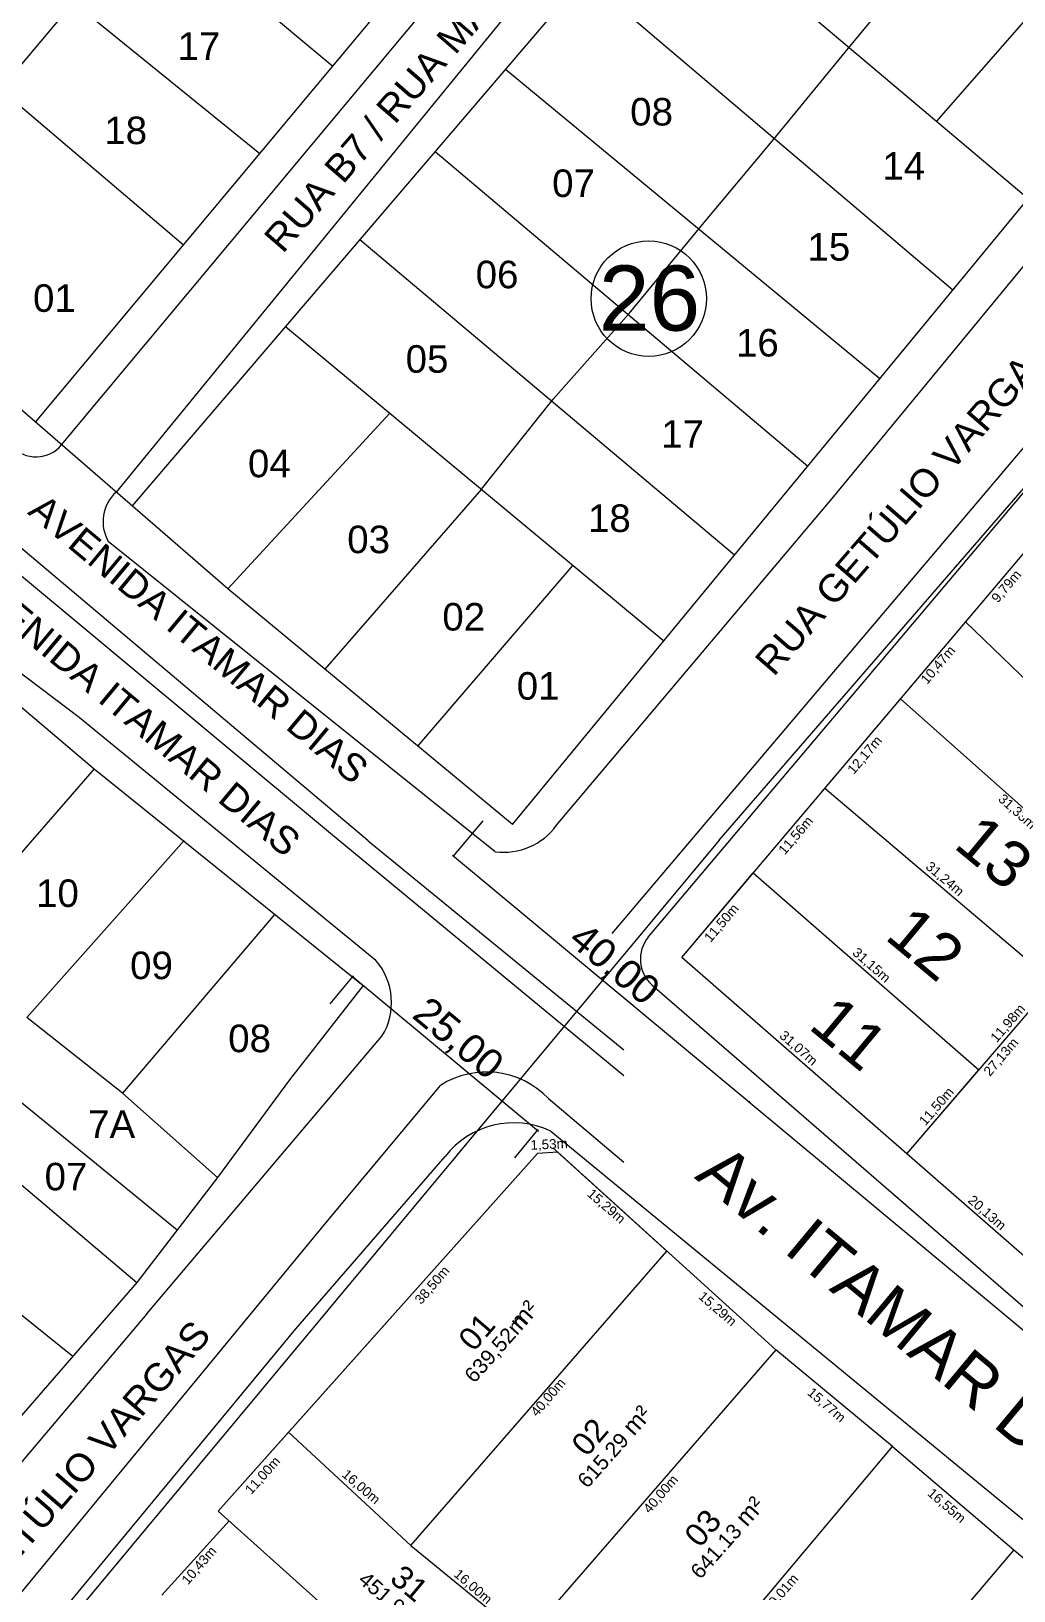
# Model space of a CAD drawing. Header units: metres. Extents: x 3808 to 8215, y 2374 to 6187.
# Drawn here: x 5848.6 to 5950.8, y 5188.6 to 5350.8 of the extents above; entities that cross this region are included whole.
import ezdxf
from ezdxf.enums import TextEntityAlignment as Align

# ---------------------------------------------------------------- set-up
doc = ezdxf.new("R2010")
doc.units = ezdxf.units.M
doc.linetypes.add('CENTER', pattern=[2, 1.25, -0.25, 0.25, -0.25])
for name, color, linetype in [('0 - Cotas', 7, 'Continuous'), ('0 - Divisão rela', 7, 'CENTER'), ('0 - Meio Fio', 32, 'Continuous'), ('0 - MEIO FIO 2', 251, 'Continuous'), ('0 - Numero de Lotes', 6, 'Continuous'), ('0 - Área Dos Lotes', 1, 'Continuous'), ('divisórias', 7, 'Continuous'), ('vista', 7, 'Continuous')]:
    doc.layers.add(name, color=color, linetype=linetype)
for name, color, linetype, lineweight in [('0 - DIVISÃO DOS TERRENOS', 7, 'Continuous', 5), ('0 - LINHAS DE QUADRA E LOTES', 7, 'Continuous', 5), ('REGIAO_POLILINHAS', 7, 'Continuous', 0)]:
    doc.layers.add(name, color=color, linetype=linetype, lineweight=lineweight)
doc.styles.add('Arial', font='arial.ttf')
doc.styles.add('pedro', font='arial.ttf', dxfattribs={"height": 3})
doc.dimstyles.new('Copy(2) of ISO-25', dxfattribs={"dimtxt": 1, "dimasz": 2.5, "dimexe": 1.25, "dimexo": 0.625, "dimgap": 0.2, "dimtad": 1, "dimtoh": 1, "dimlfac": 1, "dimzin": 1, "dimtxsty": 'Arial', "dimblk": 'NONE', "dimcen": 0, "dimse1": 1, "dimse2": 1, "dimsd1": 1, "dimsd2": 1, "dimclrt": 256, "dimaunit": 1, "dimadec": 3, "dimazin": 0, "dimtfac": 1, "dimtmove": 0, "dimatfit": 3, "dimldrblk": 'NONE', "dimfxl": 1, "dimtolj": 1, "dimtzin": 0, "dimarcsym": 0})

# ---------------------------------------------------------------- blocks, each defined once
blk = doc.blocks.new('*D9187')
at = {"layer": 'Defpoints', "color": 0, "transparency": 16777216}
for p in [(5957.32, 5254.58), (5958.65, 5253.44), (5939.65, 5234)]:
    blk.add_point(p, dxfattribs=at)
at = {"layer": '0 - Cotas', "lineweight": 5, "transparency": 16777216, "insert": (5949.5, 5244.03), "char_height": 1, "attachment_point": 5, "rotation": 49.3384, "style": 'Arial'}
blk.add_mtext('\\A1;27,13m', dxfattribs=at)
blk = doc.blocks.new('_None')
blk = doc.blocks.new('*D9188')
at = {"layer": 'Defpoints', "color": 0, "transparency": 16777216}
for p in [(5939.65, 5234), (5954.81, 5220.77), (5954.81, 5220.77)]:
    blk.add_point(p, dxfattribs=at)
at = {"layer": '0 - Cotas', "lineweight": 5, "transparency": 16777216, "insert": (5947.94, 5227.82), "char_height": 1, "attachment_point": 5, "rotation": 318.884, "style": 'Arial'}
blk.add_mtext('\\A1;20,13m', dxfattribs=at)
blk = doc.blocks.new('*D9195')
at = {"layer": 'Defpoints', "color": 0, "transparency": 16777216}
for p in [(5916.24, 5254.43), (5916.24, 5254.43), (5939.65, 5234)]:
    blk.add_point(p, dxfattribs=at)
at = {"layer": '0 - Cotas', "lineweight": 5, "transparency": 16777216, "insert": (5928.34, 5244.94), "char_height": 1, "attachment_point": 5, "rotation": 318.884, "style": 'Arial'}
blk.add_mtext('\\A1;31,07m', dxfattribs=at)
blk = doc.blocks.new('*D9196')
at = {"layer": 'Defpoints', "color": 0, "transparency": 16777216}
for p in [(5923.67, 5263.21), (5947.14, 5242.73), (5947.14, 5242.73)]:
    blk.add_point(p, dxfattribs=at)
at = {"layer": '0 - Cotas', "lineweight": 5, "transparency": 16777216, "insert": (5935.93, 5253.57), "char_height": 1, "attachment_point": 5, "rotation": 318.8859, "style": 'Arial'}
blk.add_mtext('\\A1;31,15m', dxfattribs=at)
blk = doc.blocks.new('*D9197')
at = {"layer": 'Defpoints', "color": 0, "transparency": 16777216}
for p in [(5931.14, 5272.04), (5954.94, 5251.81), (5954.94, 5251.81)]:
    blk.add_point(p, dxfattribs=at)
at = {"layer": '0 - Cotas', "lineweight": 5, "transparency": 16777216, "insert": (5943.56, 5262.54), "char_height": 1, "attachment_point": 5, "rotation": 319.6489, "style": 'Arial'}
blk.add_mtext('\\A1;31,24m', dxfattribs=at)
blk = doc.blocks.new('*D9198')
at = {"layer": 'Defpoints', "color": 0, "transparency": 16777216}
for p in [(5923.67, 5263.21), (5924.98, 5262.1), (5916.24, 5254.43)]:
    blk.add_point(p, dxfattribs=at)
at = {"layer": '0 - Cotas', "lineweight": 5, "transparency": 16777216, "insert": (5920.43, 5257.96), "char_height": 1, "attachment_point": 5, "rotation": 49.7658, "style": 'Arial'}
blk.add_mtext('\\A1;11,50m', dxfattribs=at)
blk = doc.blocks.new('*D9199')
at = {"layer": 'Defpoints', "color": 0, "transparency": 16777216}
for p in [(5947.14, 5242.73), (5947.14, 5242.73), (5939.65, 5234)]:
    blk.add_point(p, dxfattribs=at)
at = {"layer": '0 - Cotas', "lineweight": 5, "transparency": 16777216, "insert": (5942.79, 5238.89), "char_height": 1, "attachment_point": 5, "rotation": 49.3384, "style": 'Arial'}
blk.add_mtext('\\A1;11,50m', dxfattribs=at)
blk = doc.blocks.new('*D9200')
at = {"layer": 'Defpoints', "color": 0, "transparency": 16777216}
for p in [(5954.94, 5251.81), (5954.94, 5251.81), (5947.14, 5242.73)]:
    blk.add_point(p, dxfattribs=at)
at = {"layer": '0 - Cotas', "lineweight": 5, "transparency": 16777216, "insert": (5950.21, 5247.54), "char_height": 1, "attachment_point": 5, "rotation": 49.3384, "style": 'Arial'}
blk.add_mtext('\\A1;11,98m', dxfattribs=at)
blk = doc.blocks.new('*D9201')
at = {"layer": 'Defpoints', "color": 0, "transparency": 16777216}
for p in [(5931.14, 5272.04), (5932.45, 5270.92), (5923.67, 5263.21)]:
    blk.add_point(p, dxfattribs=at)
at = {"layer": '0 - Cotas', "lineweight": 5, "transparency": 16777216, "insert": (5928.15, 5267.07), "char_height": 1, "attachment_point": 5, "rotation": 49.7658, "style": 'Arial'}
blk.add_mtext('\\A1;11,56m', dxfattribs=at)
blk = doc.blocks.new('*D9202')
at = {"layer": 'Defpoints', "color": 0, "transparency": 16777216}
for p in [(5939, 5281.33), (5940.37, 5280.16), (5931.14, 5272.04)]:
    blk.add_point(p, dxfattribs=at)
at = {"layer": '0 - Cotas', "lineweight": 5, "transparency": 16777216, "insert": (5935.32, 5275.43), "char_height": 1, "attachment_point": 5, "rotation": 49.7658, "style": 'Arial'}
blk.add_mtext('\\A1;12,17m', dxfattribs=at)
blk = doc.blocks.new('*D9203')
at = {"layer": 'Defpoints', "color": 0, "transparency": 16777216}
for p in [(5945.76, 5289.32), (5946.96, 5288.3), (5939, 5281.33)]:
    blk.add_point(p, dxfattribs=at)
at = {"layer": '0 - Cotas', "lineweight": 5, "transparency": 16777216, "insert": (5942.95, 5284.8), "char_height": 1, "attachment_point": 5, "rotation": 49.7658, "style": 'Arial'}
blk.add_mtext('\\A1;10,47m', dxfattribs=at)
blk = doc.blocks.new('*D9205')
at = {"layer": 'Defpoints', "color": 0, "transparency": 16777216}
for p in [(5939, 5281.33), (5962.39, 5260.48), (5961.35, 5259.32)]:
    blk.add_point(p, dxfattribs=at)
at = {"layer": '0 - Cotas', "lineweight": 5, "transparency": 16777216, "insert": (5951.08, 5269.54), "char_height": 1, "attachment_point": 5, "rotation": 318.3012, "style": 'Arial'}
blk.add_mtext('\\A1;31,33m', dxfattribs=at)
blk = doc.blocks.new('*D9206')
at = {"layer": 'Defpoints', "color": 0, "transparency": 16777216}
for p in [(5945.76, 5289.32), (5968.38, 5267.46), (5967.13, 5266.16)]:
    blk.add_point(p, dxfattribs=at)
at = {"layer": '0 - Cotas', "lineweight": 5, "transparency": 16777216, "insert": (5956.06, 5277.97), "char_height": 1, "attachment_point": 5, "rotation": 315.9739, "style": 'Arial'}
blk.add_mtext('\\A1;31,46m', dxfattribs=at)
blk = doc.blocks.new('*D9212')
at = {"layer": 'Defpoints', "color": 0, "transparency": 16777216}
for p in [(5945.76, 5289.32), (5966.26, 5269.51), (5966.26, 5269.51)]:
    blk.add_point(p, dxfattribs=at)
at = {"layer": '0 - Cotas', "lineweight": 5, "transparency": 16777216, "insert": (5956.85, 5279.72), "char_height": 1, "attachment_point": 5, "rotation": 315.9739, "style": 'Arial'}
blk.add_mtext('\\A1;28,51m', dxfattribs=at)
blk = doc.blocks.new('*D9218')
at = {"layer": 'Defpoints', "color": 0, "transparency": 16777216}
for p in [(5952.08, 5296.79), (5945.76, 5289.32), (5947.07, 5288.22)]:
    blk.add_point(p, dxfattribs=at)
at = {"layer": '0 - Cotas', "lineweight": 5, "transparency": 16777216, "insert": (5950.05, 5292.98), "char_height": 1, "attachment_point": 5, "rotation": 49.7658, "style": 'Arial'}
blk.add_mtext('\\A1;9,79m', dxfattribs=at)
blk = doc.blocks.new('*D11910')
at = {"layer": 'Defpoints', "color": 0, "transparency": 16777216}
for p in [(5875.36, 5205.06), (5876.74, 5203.82), (5868.03, 5196.86)]:
    blk.add_point(p, dxfattribs=at)
at = {"layer": '0 - Cotas', "lineweight": 5, "transparency": 16777216, "insert": (5872.71, 5200.51), "char_height": 1, "attachment_point": 5, "rotation": 48.2281, "style": 'Arial'}
blk.add_mtext('\\A1;11,00m', dxfattribs=at)

msp = doc.modelspace()

# ---------------------------------------------------------------- linework, layer by layer
at = {"color": 0, "linetype": 'ByBlock', "lineweight": 5}
for p, q in [((5892.556, 5264.991), (5892.415, 5264.978)), ((5882.109, 5252.436), (5881.968, 5252.423)), ((5923.163, 5239.394), (5923.304, 5239.407)), ((5923.304, 5239.407), (5923.163, 5239.394)), ((5901.186, 5236.433), (5901.327, 5236.446)), ((5901.327, 5236.446), (5901.186, 5236.433))]:
    msp.add_line(p, q, dxfattribs=at)
at = {"layer": '0 - Cotas', "lineweight": 5}
for p, q in [((5914.687, 5223.884), (5902.835, 5234.633)), ((5868.029, 5196.856), (5875.357, 5205.06)), ((5875.357, 5205.06), (5888.046, 5193.268))]:
    msp.add_line(p, q, dxfattribs=at)
at = {"layer": '0 - DIVISÃO DOS TERRENOS', "lineweight": 5}
for p, q in [((5916.241, 5254.433), (5983.419, 5333.832)), ((5968.382, 5267.458), (5945.761, 5289.323)), ((5938.996, 5281.328), (5977.603, 5246.933)), ((5931.136, 5272.038), (5954.943, 5251.812)), ((5939.646, 5234.004), (5968.382, 5267.458)), ((5916.241, 5254.433), (5923.669, 5263.213)), ((5923.669, 5263.213), (5947.14, 5242.728)), ((5954.81, 5220.769), (5916.241, 5254.433)), ((5939.646, 5234.004), (5947.14, 5242.728))]:
    msp.add_line(p, q, dxfattribs=at)
at = {"layer": '0 - Divisão rela', "linetype": 'Continuous', "lineweight": 5}
for p, q in [((5920.115, 5266.608), (5980.96, 5336.951)), ((5844.132, 5283.344), (5855.133, 5274.039)), ((5855.133, 5274.039), (5839.08, 5255.61)), ((5855.133, 5274.039), (5883.109, 5251.523)), ((5920.115, 5266.608), (5736.812, 5046.495)), ((5848.13, 5248.187), (5864.494, 5266.603)), ((5873.924, 5258.915), (5858.089, 5240.307)), ((5883.109, 5251.523), (5875.43, 5241.689)), ((5858.089, 5240.307), (5848.13, 5248.187)), ((5843.518, 5242.661), (5863.765, 5226.085)), ((5875.43, 5241.689), (5867.972, 5231.549)), ((5858.089, 5240.307), (5867.972, 5231.549)), ((5839.382, 5237.693), (5859.558, 5220.621)), ((5867.972, 5231.549), (5859.558, 5220.621)), ((5832.503, 5229.349), (5852.911, 5212.967)), ((5859.558, 5220.621), (5844.241, 5202.982))]:
    msp.add_line(p, q, dxfattribs=at)
at = {"layer": '0 - LINHAS DE QUADRA E LOTES', "lineweight": 5}
for p, q in [((5876.269, 5206.081), (5901.249, 5234.047)), ((5903.359, 5234.158), (5901.249, 5234.047)), ((5926.015, 5213.61), (5903.359, 5234.158)), ((5888.046, 5193.268), (5914.687, 5223.884)), ((5926.015, 5213.61), (5899.949, 5183.577)), ((5938.173, 5203.569), (5926.015, 5213.61)), ((5868.029, 5196.856), (5876.269, 5206.081)), ((5912.435, 5172.934), (5938.173, 5203.569)), ((5938.173, 5203.569), (5950.768, 5192.83)), ((5862.162, 5188.102), (5869.183, 5195.82)), ((5868.029, 5196.856), (5899.191, 5168.864)), ((5950.768, 5192.83), (5924.809, 5162.156)), ((5950.768, 5192.83), (5963.915, 5181.702))]:
    msp.add_line(p, q, dxfattribs=at)
at = {"layer": '0 - Meio Fio', "linetype": 'Continuous', "lineweight": 5}
for p, q in [((5877.932, 5339.132), (5918.907, 5388.248)), ((5924.376, 5384.758), (5857.415, 5302.83)), ((5759.837, 5367.085), (5879.712, 5267.357)), ((5931.881, 5302.165), (5968.685, 5346.817)), ((5851.747, 5307.744), (5877.932, 5339.132)), ((5976.757, 5336.948), (5908.952, 5256.932)), ((5883.634, 5266.549), (5803.936, 5333.711)), ((5903.216, 5268.173), (5931.881, 5302.165)), ((5896.846, 5265.425), (5856.599, 5297.681)), ((5853.578, 5279.378), (5846.885, 5284.438)), ((5884.44, 5254.113), (5853.578, 5279.378)), ((5879.712, 5267.357), (5910.21, 5242.151)), ((5883.634, 5266.549), (5910.21, 5244.806)), ((5860.622, 5217.368), (5885.064, 5246.229)), ((5879.257, 5226.85), (5891.138, 5241.116)), ((5902.367, 5239.773), (5910.21, 5233.134)), ((5833.238, 5171.025), (5879.257, 5226.85)), ((5860.622, 5217.368), (5815.756, 5164.392))]:
    msp.add_line(p, q, dxfattribs=at)
for centre, radius, start, end in [((5849.087, 5309.911), 3.432, 221.96798, 320.82795), ((5860.215, 5299.746), 4.165, 132.24327, 209.7337), ((5897.746, 5272.095), 6.73, 262.31321, 324.3617), ((5879.323, 5249.741), 6.73, 328.54196, 40.51085), ((5895.929, 5233.566), 8.942, 43.95196, 122.40175)]:
    msp.add_arc(centre, radius, start, end, dxfattribs=at)
at = {"layer": '0 - MEIO FIO 2', "lineweight": 5}
for p, q in [((5912.734, 5256.548), (5951.904, 5302.908)), ((5913.116, 5251.574), (5951.739, 5218.111)), ((5902.611, 5236.362), (5964.202, 5185.71)), ((5876.109, 5215.819), (5891.623, 5233.708)), ((5809.513, 5135.251), (5876.109, 5215.819))]:
    msp.add_line(p, q, dxfattribs=at)
for centre, radius, start, end in [((5915.627, 5254.269), 3.683, 141.76981, 227.02338), ((5898.759, 5228.236), 8.993, 64.63866, 142.51983)]:
    msp.add_arc(centre, radius, start, end, dxfattribs=at)
at = {"layer": 'divisórias', "linetype": 'Continuous', "lineweight": 5}
for p, q in [((5830.129, 5326.486), (5899.395, 5409.124)), ((5849.029, 5310.1), (5917.623, 5392.25)), ((5929.162, 5383.388), (5875.035, 5320.054)), ((5914.001, 5365.648), (5952.275, 5333.353)), ((5933.53, 5348.951), (5948.702, 5367.183)), ((5860.826, 5363.109), (5879.938, 5347.118)), ((5958.448, 5359.393), (5942.75, 5341.39)), ((5906.098, 5356.401), (5944.438, 5323.841)), ((5852.974, 5353.741), (5872.355, 5338.035)), ((5898.643, 5268.254), (5966.906, 5351.114)), ((5925.8, 5339.518), (5933.53, 5348.951)), ((5897.907, 5346.817), (5936.851, 5314.632)), ((5864.403, 5328.512), (5845.396, 5344.7)), ((5869.027, 5292.763), (5811.734, 5342.435)), ((5890.58, 5338.244), (5929.346, 5305.522)), ((5918.24, 5330.448), (5925.8, 5339.518)), ((5910.755, 5321.408), (5918.24, 5330.448)), ((5882.762, 5329.096), (5921.736, 5296.284)), ((5902.863, 5312.475), (5910.755, 5321.408)), ((5875.035, 5320.054), (5859.08, 5301.386)), ((5875.035, 5320.054), (5914.389, 5287.366)), ((5895.403, 5303.137), (5902.863, 5312.475)), ((5885.883, 5311.044), (5869.027, 5292.763)), ((5895.403, 5303.137), (5879.105, 5284.423)), ((5888.799, 5276.401), (5904.934, 5295.22)), ((5898.643, 5268.254), (5869.027, 5292.763))]:
    msp.add_line(p, q, dxfattribs=at)
at = {"layer": 'REGIAO_POLILINHAS', "lineweight": 5}
for p, q in [((5901.249, 5234.047), (5874.602, 5204.215)), ((5888.046, 5193.268), (5906.321, 5178.388))]:
    msp.add_line(p, q, dxfattribs=at)
at = {"layer": 'vista', "color": 1, "lineweight": 5}
for p, q in [((5895.535, 5268.65), (5892.422, 5264.908)), ((5892.409, 5265.049), (5923.31, 5239.337)), ((5879.673, 5249.586), (5882.103, 5252.507)), ((5881.962, 5252.494), (5901.333, 5236.376)), ((5923.157, 5239.465), (5984.807, 5188.168)), ((5898.89, 5233.596), (5901.32, 5236.516)), ((5898.89, 5233.596), (5901.32, 5236.516))]:
    msp.add_line(p, q, dxfattribs=at)
at = {"layer": 'vista', "lineweight": 5}
msp.add_circle((5912.809, 5322.941), 6, dxfattribs=at)

# ---------------------------------------------------------------- texts
at = {"layer": '0 - LINHAS DE QUADRA E LOTES', "color": 7, "lineweight": 5, "style": 'Arial'}
for s, rotation, p in [('1,53m', 2.60735, (5900.526, 5234.423)), ('15,29m', 319.32166, (5906.315, 5229.708)), ('38,50m', 49.32166, (5889.128, 5218.262)), ('15,29m', 319.32166, (5917.888, 5219.043)), ('40,00m', 49.32166, (5901.189, 5206.598)), ('15,77m', 319.32166, (5929.219, 5209.036)), ('16,00m', 319.32166, (5880.818, 5200.527)), ('40,00m', 49.32166, (5912.895, 5196.537)), ('16,55m', 319.32166, (5941.718, 5198.565)), ('10,43m', 49.32166, (5864.883, 5189.113)), ('16,00m', 319.32166, (5892.458, 5190.149)), ('40,01m', 49.32166, (5925.409, 5186.241))]:
    msp.add_text(s, height=1, rotation=rotation, dxfattribs=at).set_placement(p)
at = {"layer": '0 - Numero de Lotes', "lineweight": 5, "style": 'Arial'}
for s, rotation, p in [('01', 49.39751, (5894.612, 5213.322, -704.305)), ('02', 49.39751, (5906.371, 5202.386, -704.305)), ('03', 49.39751, (5918.119, 5192.928, -704.305)), ('31', 320.1673, (5885.744, 5189.607, -704.305))]:
    msp.add_text(s, height=2.3721, rotation=rotation, dxfattribs=at).set_placement(p)
at = {"layer": '0 - Área Dos Lotes', "lineweight": 5, "style": 'Arial'}
for s, height, rotation, p in [('m²', 1.825, 48.40143, (5899.499, 5215.514)), ('639,52m', 1.5643, 48.40143, (5894.658, 5210.061)), ('m²', 1.825, 48.40143, (5911.258, 5204.578)), ('615.29', 1.5643, 48.40143, (5906.417, 5199.126)), ('m²', 1.825, 48.40143, (5923.006, 5195.121)), ('641.13', 1.5643, 48.40143, (5918.165, 5189.668)), ('451.93', 1.5643, 319.17122, (5882.485, 5189.517))]:
    msp.add_text(s, height=height, rotation=rotation, dxfattribs=at).set_placement(p)
at = {"layer": 'vista', "lineweight": 5, "style": 'pedro'}
for s, height, rotation, p in [('RUA B7 / RUA MADUREIRA', 2.86398, 49.04473, (5874.746, 5327.539)), ('26', 6.7786, 360, (5907.623, 5319.613)), ('RUA GETÚLIO VARGAS', 2.86398, 49.04473, (5925.803, 5283.541)), ('AVENIDA ITAMAR DIAS', 2.86398, 320.16905, (5848.117, 5300.624)), ('AVENIDA ITAMAR DIAS', 2.86398, 320.16905, (5841.048, 5293.071)), ('13', 4.8, 320.23736, (5944.371, 5265.944)), ('12', 4.8, 320.23736, (5937.217, 5256.439)), ('11', 4.8, 320.23736, (5929.286, 5247.125)), ('RUA GETÚLIO VARGAS', 2.86398, 49.04473, (5837.995, 5181.142))]:
    msp.add_text(s, height=height, rotation=rotation, dxfattribs=at).set_placement(p)
for s, p in [('17', (5863.796, 5347.773)), ('08', (5910.877, 5340.947)), ('18', (5856.183, 5339.011)), ('14', (5937.108, 5335.318)), ('07', (5902.762, 5333.512)), ('15', (5929.311, 5326.894)), ('06', (5894.808, 5324.022)), ('01', (5848.773, 5321.569)), ('16', (5921.881, 5316.924)), ('05', (5887.524, 5315.235)), ('17', (5914.101, 5307.438)), ('04', (5871.122, 5304.365)), ('18', (5906.488, 5298.675)), ('03', (5881.449, 5296.471)), ('02', (5891.34, 5288.424)), ('01', (5899.077, 5281.234)), ('10', (5849.085, 5259.677)), ('09', (5858.872, 5252.169)), ('08', (5869.07, 5244.573)), ('7A', (5854.506, 5235.654)), ('07', (5849.972, 5230.201))]:
    msp.add_text(s, height=2.864, dxfattribs=at).set_placement(p)
at = {"layer": 'vista', "color": 1, "lineweight": 5, "style": 'pedro'}
for s, p in [('40,00', (5904.297, 5255.994)), ('25,00', (5888.058, 5248.258))]:
    msp.add_text(s, height=3, rotation=320.23736, dxfattribs=at).set_placement(p)
at = {"layer": 'vista', "lineweight": 5, "style": 'pedro'}
msp.add_text('Av. ITAMAR DIAS', height=4.992, rotation=320.23736, dxfattribs=at).set_placement((5920.664, 5235.368), align=Align.TOP_LEFT)

# ---------------------------------------------------------------- dimensions: what is measured, and where the dimension line sits
at = {"layer": '0 - Cotas', "lineweight": 5}
for base, p1, p2, angle, picture, middle in [((5947.067, 5288.218), (5952.081, 5296.794), (5945.761, 5289.323), 229.76583, '*D9218', (5950.661, 5292.465)), ((5946.965, 5288.305), (5938.996, 5281.328), (5945.761, 5289.323), 49.76583, '*D9203', (5943.559, 5284.28)), ((5967.128, 5266.16), (5945.761, 5289.323), (5968.382, 5267.458), 315.97389, '*D9206', (5955.508, 5277.392)), ((5966.264, 5269.506), (5945.761, 5289.323), (5966.264, 5269.506), 315.97389, '*D9212', (5956.295, 5279.141)), ((5940.373, 5280.164), (5931.136, 5272.038), (5938.996, 5281.328), 49.76583, '*D9202', (5935.93, 5274.913)), ((5961.351, 5259.316), (5938.996, 5281.328), (5962.392, 5260.484), 318.30123, '*D9205', (5950.544, 5268.944)), ((5932.455, 5270.922), (5923.669, 5263.213), (5931.136, 5272.038), 49.76583, '*D9201', (5928.761, 5266.556)), ((5954.943, 5251.812), (5931.136, 5272.038), (5954.943, 5251.812), 319.64894, '*D9197', (5943.039, 5261.925)), ((5924.981, 5262.103), (5916.241, 5254.433), (5923.669, 5263.213), 49.76583, '*D9198', (5921.041, 5257.446)), ((5947.14, 5242.728), (5923.669, 5263.213), (5947.14, 5242.728), 318.88587, '*D9196', (5935.404, 5252.97)), ((5916.241, 5254.433), (5939.646, 5234.004), (5916.241, 5254.433), 138.88403, '*D9195', (5927.813, 5244.332)), ((5958.648, 5253.444), (5939.646, 5234.004), (5957.322, 5254.582), 49.33842, '*D9187', (5950.111, 5243.506)), ((5954.943, 5251.812), (5947.14, 5242.728), (5954.943, 5251.812), 49.33842, '*D9200', (5950.822, 5247.015)), ((5947.14, 5242.728), (5939.646, 5234.004), (5947.14, 5242.728), 49.33842, '*D9199', (5943.393, 5238.366)), ((5954.81, 5220.769), (5939.646, 5234.004), (5954.81, 5220.769), 318.88403, '*D9188', (5947.418, 5227.221)), ((5876.745, 5203.821), (5868.029, 5196.856), (5875.357, 5205.06), 48.22809, '*D11910', (5873.308, 5199.974))]:
    dim = msp.add_linear_dim(base=base, p1=p1, p2=p2, angle=angle, dimstyle='Copy(2) of ISO-25', override={"dimpost": 'm'}, dxfattribs=at)
    dim.commit()
    dim.dimension.update_dxf_attribs({"geometry": picture, "text_midpoint": middle, "dimtype": 161})

doc.saveas('drawing.dxf')
